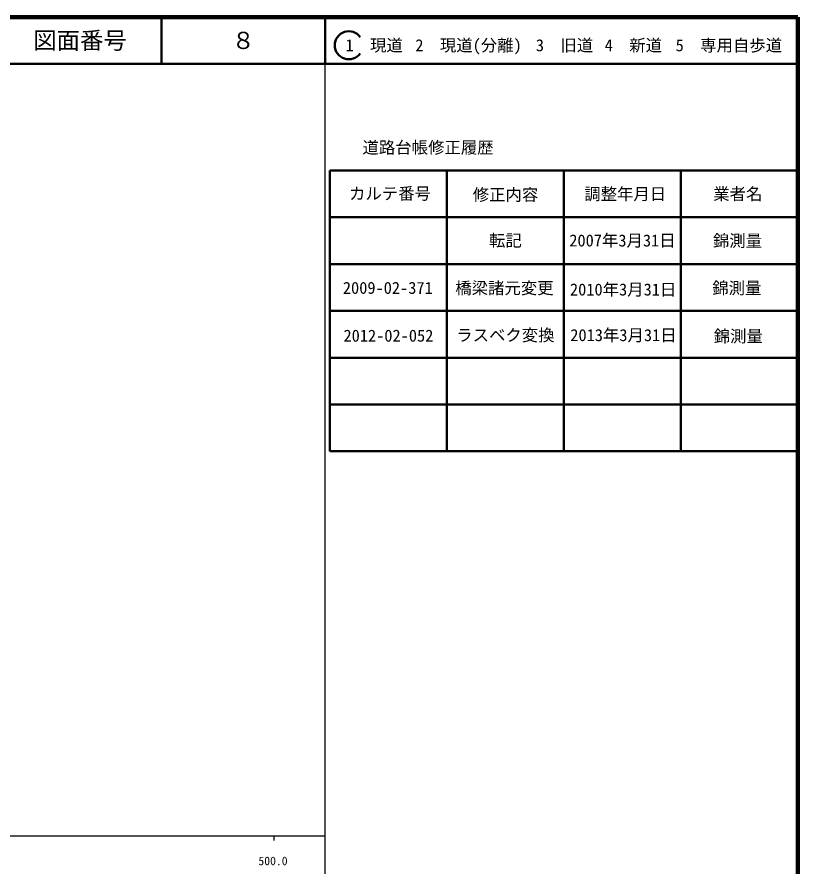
# Model space of a CAD drawing. Units: millimetres, scale not verified. Extents: x 73814 to 713814, y -8528 to 351472.
# Drawn here: x 546970 to 713814, y 169829 to 351472 of the extents above; entities that cross this region are included whole.
import ezdxf
from ezdxf.enums import TextEntityAlignment as Align

# ---------------------------------------------------------------- set-up
doc = ezdxf.new("R2010")
doc.units = ezdxf.units.MM
doc.header["$LTSCALE"] = 1000
for name, color, linetype, lineweight in [('M-TTL', 2, 'Continuous', 140), ('M-TTL-BAND', 7, 'Continuous', 25), ('M-TTL-FRAM', 2, 'Continuous', 50), ('M-TTL-LINE', 7, 'Continuous', 50)]:
    doc.layers.add(name, color=color, linetype=linetype, lineweight=lineweight)
doc.layers.add('M-TTL-TXT', color=7, linetype='Continuous')
doc.styles.add('ＭＳ ゴシック', font='')
doc.styles.get('ＭＳ ゴシック').set_extended_font_data('MS Gothic')

msp = doc.modelspace()

# ---------------------------------------------------------------- linework, layer by layer
at = {"layer": 'M-TTL'}
for p, q in [((713814, 351472), (73814, 351472)), ((713814, -8528), (713814, 351472))]:
    msp.add_line(p, q, dxfattribs=at)
at = {"layer": 'M-TTL-BAND'}
for p, q in [((612814, -8528), (612814, 341472)), ((73814, 176472), (612814, 176472)), ((601814, 176472), (601814, 175472))]:
    msp.add_line(p, q, dxfattribs=at)
at = {"layer": 'M-TTL-FRAM'}
for p, q in [((613814, 318668), (613814, 258668)), ((613814, 318668), (713814, 318668)), ((613814, 258668), (713814, 258668))]:
    msp.add_line(p, q, dxfattribs=at)
at = {"layer": 'M-TTL-LINE'}
for p, q in [((577811, 351472), (577811, 341472)), ((612814, 351472), (612814, 341472)), ((73814, 341472), (713814, 341472)), ((638814, 318668), (638814, 258668)), ((663814, 318668), (663814, 258668)), ((688814, 318668), (688814, 258668)), ((613814, 308668), (713814, 308668)), ((613814, 298668), (713814, 298668)), ((613814, 288668), (713814, 288668)), ((613814, 278668), (713814, 278668)), ((613814, 268668), (713814, 268668))]:
    msp.add_line(p, q, dxfattribs=at)
msp.add_arc((617845, 345430), 3000, 35.68533, 324.31467, dxfattribs=at)

# ---------------------------------------------------------------- texts
at = {"layer": 'M-TTL-BAND', "style": 'ＭＳ ゴシック'}
msp.add_text('500.0', height=1833, dxfattribs=at).set_placement((601659, 169666), align=Align.BOTTOM_CENTER)
at = {"layer": 'M-TTL-TXT', "style": 'ＭＳ ゴシック'}
for s, height, p in [('図面番号', 3666, (560436, 346472)), ('８', 3666, (595311, 346472)), ('1\u3000現道', 2566, (623262, 345430)), ('2\u3000現道(分離)', 2566, (643433, 345430)), ('3\u3000旧道', 2566, (663936, 345430)), ('4\u3000新道', 2566, (678638, 345430)), ('5\u3000専用自歩道', 2566, (699043, 345430)), ('道路台帳修正履歴', 2566, (634783, 323585)), ('カルテ番号', 2566, (626654, 313749)), ('修正内容', 2566, (651323, 313494)), ('調整年月日', 2566, (676903, 313668)), ('業者名', 2566, (700949, 313668)), ('転記', 2566, (651314, 303717)), ('2007年3月31日', 2566, (676314, 303717)), ('錦測量', 2566, (700891, 303660)), ('2009-02-371', 2566, (626186, 293592)), ('橋梁諸元変更', 2566, (651099, 293552)), ('2010年3月31日', 2566, (676458, 293240)), ('錦測量', 2566, (700740, 293556)), ('2012-02-052', 2566, (626315, 283375)), ('ラスベク変換', 2566, (651304, 283490)), ('2013年3月31日', 2566, (676525, 283490)), ('錦測量', 2566, (701052, 283259))]:
    msp.add_text(s, height=height, dxfattribs=at).set_placement(p, align=Align.MIDDLE_CENTER)

doc.saveas('drawing.dxf')
